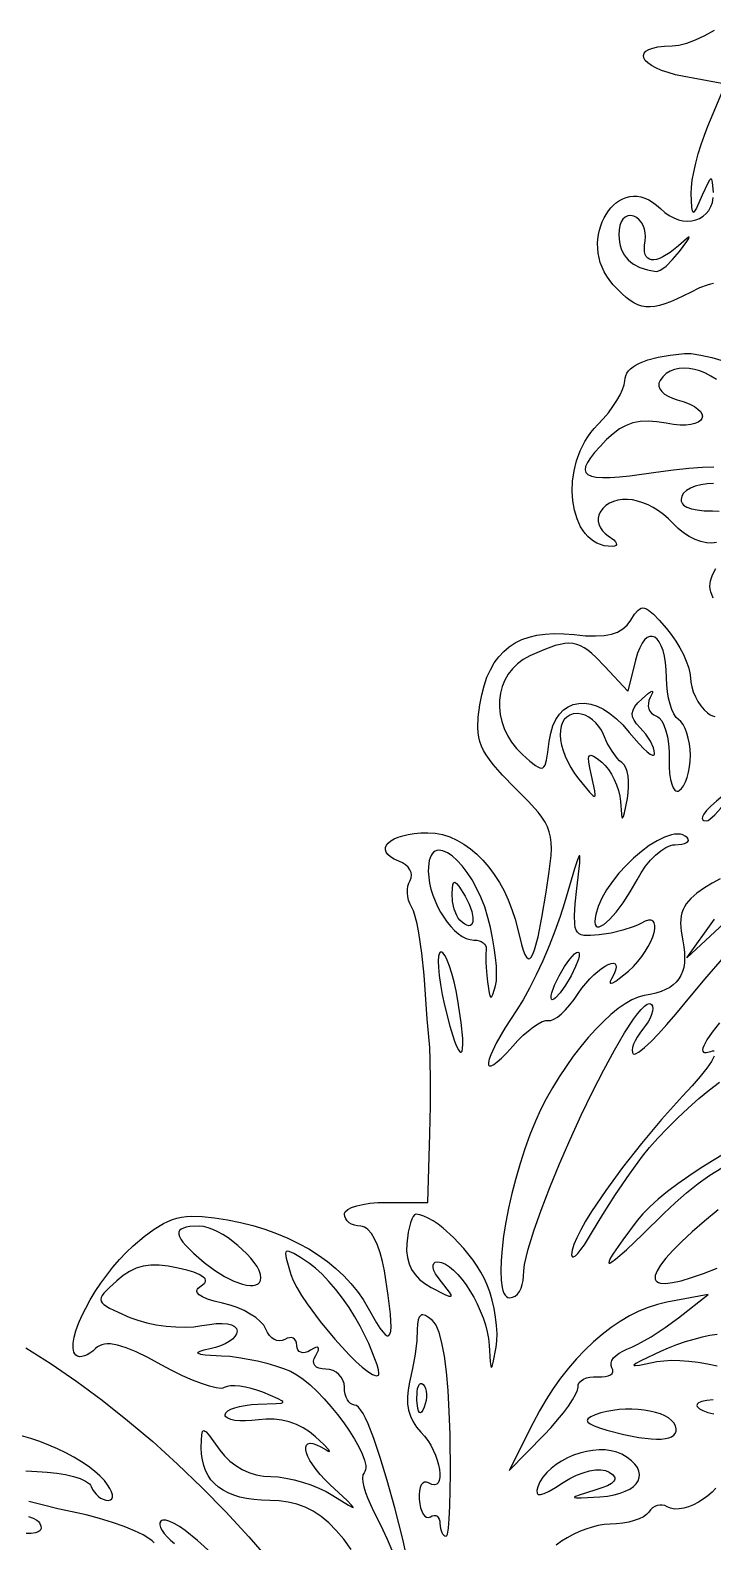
# Model space of a CAD drawing. Header units: millimetres. Extents: x -3.08 to 4.09, y 0 to 4.57.
# Drawn here: x -1.115 to -0.479, y 2.25 to 3.659 of the extents above; entities that cross this region are included whole.
import ezdxf

# ---------------------------------------------------------------- set-up
doc = ezdxf.new("R2010")
doc.units = ezdxf.units.MM

msp = doc.modelspace()

# ---------------------------------------------------------------- linework, layer by layer
at = {"flags": 128}
for points in [[(-0.478636, 3.507979), (-0.479361, 3.517648), (-0.479999, 3.519958), (-0.480419, 3.520475), (-0.48092, 3.520562), (-0.482201, 3.519442), (-0.483917, 3.51658), (-0.488955, 3.505562), (-0.494394, 3.493395), (-0.496119, 3.490404), (-0.496782, 3.489688), (-0.49733, 3.489494), (-0.497778, 3.489825), (-0.498141, 3.490682), (-0.498662, 3.493982), (-0.499288, 3.506979), (-0.499112, 3.512525), (-0.498303, 3.51924), (-0.496926, 3.526869), (-0.495044, 3.535152), (-0.492721, 3.543835), (-0.490021, 3.552659), (-0.487008, 3.561366), (-0.483747, 3.569701), (-0.467413, 3.608771), (-0.505969, 3.616007), (-0.513827, 3.61769), (-0.520816, 3.619605), (-0.526918, 3.621706), (-0.532114, 3.623943), (-0.536386, 3.626272), (-0.539715, 3.628644), (-0.542083, 3.631014), (-0.543472, 3.633333), (-0.543864, 3.635555), (-0.543239, 3.637634), (-0.54158, 3.639521), (-0.538867, 3.641171), (-0.535084, 3.642535), (-0.530211, 3.643568), (-0.52423, 3.644223), (-0.517122, 3.644451), (-0.510845, 3.64513), (-0.503497, 3.647074), (-0.495343, 3.650148), (-0.486653, 3.654215), (-0.477693, 3.659139)], [(-0.4784, 3.42293), (-0.481363, 3.4225), (-0.484516, 3.421682), (-0.491599, 3.418933), (-0.500066, 3.414771), (-0.513005, 3.408412), (-0.518685, 3.405972), (-0.523913, 3.404032), (-0.528746, 3.402598), (-0.53324, 3.401675), (-0.53745, 3.401269), (-0.541434, 3.401385), (-0.545248, 3.402029), (-0.548947, 3.403206), (-0.552588, 3.404921), (-0.556226, 3.407181), (-0.559919, 3.40999), (-0.563723, 3.413354), (-0.571886, 3.421771), (-0.575172, 3.425734), (-0.578005, 3.429832), (-0.580399, 3.434041), (-0.58237, 3.438335), (-0.583934, 3.442689), (-0.585105, 3.447079), (-0.585899, 3.45148), (-0.586331, 3.455868), (-0.586416, 3.460218), (-0.586171, 3.464505), (-0.585609, 3.468704), (-0.584746, 3.472791), (-0.583598, 3.47674), (-0.58218, 3.480528), (-0.580507, 3.48413), (-0.578594, 3.487521), (-0.576457, 3.490675), (-0.574111, 3.493569), (-0.571572, 3.496178), (-0.568853, 3.498477), (-0.565972, 3.500441), (-0.562943, 3.502046), (-0.559782, 3.503267), (-0.556503, 3.504079), (-0.553122, 3.504458), (-0.549655, 3.504378), (-0.546116, 3.503816), (-0.542521, 3.502746), (-0.538885, 3.501143), (-0.535224, 3.498984), (-0.531552, 3.496243), (-0.527886, 3.492896), (-0.523855, 3.489302), (-0.519688, 3.486393), (-0.515439, 3.484153), (-0.511167, 3.482565), (-0.506927, 3.48161), (-0.502776, 3.481272), (-0.498771, 3.481532), (-0.494969, 3.482375), (-0.491426, 3.483782), (-0.488198, 3.485736), (-0.485343, 3.48822), (-0.482917, 3.491216), (-0.480976, 3.494707), (-0.479578, 3.498676), (-0.478779, 3.503106)], [(-0.510302, 3.452784), (-0.503294, 3.462291), (-0.501582, 3.464924), (-0.501071, 3.466192), (-0.501769, 3.466132), (-0.503679, 3.464779), (-0.511163, 3.45834), (-0.518854, 3.45211), (-0.525668, 3.447846), (-0.528713, 3.446448), (-0.5315, 3.445535), (-0.534014, 3.445107), (-0.536243, 3.445161), (-0.538174, 3.445696), (-0.539793, 3.44671), (-0.541087, 3.4482), (-0.542042, 3.450166), (-0.542647, 3.452605), (-0.542886, 3.455515), (-0.542748, 3.458895), (-0.542219, 3.462743), (-0.541848, 3.466515), (-0.542049, 3.470225), (-0.542779, 3.47378), (-0.543995, 3.477083), (-0.545653, 3.48004), (-0.547709, 3.482555), (-0.550121, 3.484534), (-0.552844, 3.485882), (-0.55577, 3.486481), (-0.558436, 3.486187), (-0.560803, 3.48505), (-0.56283, 3.483123), (-0.564477, 3.480455), (-0.565703, 3.477098), (-0.566469, 3.473103), (-0.566733, 3.468521), (-0.566169, 3.461557), (-0.565468, 3.458347), (-0.564491, 3.455322), (-0.563239, 3.452484), (-0.561714, 3.449835), (-0.55992, 3.447377), (-0.557858, 3.445113), (-0.55553, 3.443043), (-0.552939, 3.441172), (-0.546975, 3.43803), (-0.539984, 3.435706), (-0.531983, 3.434215), (-0.530283, 3.434435), (-0.528117, 3.435407), (-0.525573, 3.437057), (-0.522742, 3.439307), (-0.516567, 3.445303), (-0.510302, 3.452784)], [(-0.475622, 3.181576), (-0.480078, 3.180976), (-0.485003, 3.18131), (-0.490249, 3.182514), (-0.495669, 3.184522), (-0.501114, 3.187271), (-0.506436, 3.190695), (-0.511488, 3.194731), (-0.516122, 3.199312), (-0.520475, 3.203761), (-0.525033, 3.207739), (-0.529751, 3.211238), (-0.53458, 3.214251), (-0.539474, 3.21677), (-0.544386, 3.21879), (-0.549269, 3.220301), (-0.554077, 3.221298), (-0.558761, 3.221773), (-0.563276, 3.221718), (-0.567575, 3.221127), (-0.57161, 3.219992), (-0.575335, 3.218306), (-0.578702, 3.216061), (-0.581665, 3.213251), (-0.584177, 3.209868), (-0.585397, 3.207189), (-0.58593, 3.204308), (-0.58581, 3.201315), (-0.585066, 3.198298), (-0.583732, 3.19535), (-0.581837, 3.192559), (-0.579415, 3.190017), (-0.576497, 3.187812), (-0.571467, 3.184035), (-0.569944, 3.182374), (-0.569103, 3.180918), (-0.568957, 3.179708), (-0.569522, 3.178783), (-0.570813, 3.178184), (-0.572844, 3.177951), (-0.576708, 3.178115), (-0.580375, 3.178709), (-0.583841, 3.179712), (-0.587105, 3.181104), (-0.590164, 3.182863), (-0.593015, 3.184967), (-0.595657, 3.187396), (-0.598086, 3.190128), (-0.600299, 3.193143), (-0.602296, 3.196419), (-0.605626, 3.203669), (-0.608057, 3.211709), (-0.609568, 3.220369), (-0.61014, 3.229482), (-0.609753, 3.238876), (-0.608387, 3.248382), (-0.606022, 3.257832), (-0.602638, 3.267055), (-0.598216, 3.275883), (-0.59561, 3.280095), (-0.592736, 3.284145), (-0.589593, 3.288012), (-0.586177, 3.291673), (-0.581155, 3.297014), (-0.576468, 3.302613), (-0.572219, 3.308302), (-0.568511, 3.313916), (-0.565446, 3.319288), (-0.563127, 3.324251), (-0.561656, 3.328639), (-0.561136, 3.332284), (-0.560916, 3.334789), (-0.560275, 3.337168), (-0.559211, 3.339422), (-0.557721, 3.341553), (-0.555803, 3.343561), (-0.553452, 3.345449), (-0.550668, 3.347218), (-0.547446, 3.348868), (-0.539682, 3.351817), (-0.530138, 3.354308), (-0.518791, 3.356349), (-0.505622, 3.357951), (-0.499335, 3.357745), (-0.490431, 3.356364), (-0.480094, 3.354041), (-0.469511, 3.351007)], [(-0.475785, 3.333522), (-0.480934, 3.336761), (-0.486107, 3.339438), (-0.491256, 3.341539), (-0.49633, 3.343054), (-0.501281, 3.343969), (-0.506058, 3.344273), (-0.510613, 3.343954), (-0.514896, 3.342999), (-0.518857, 3.341398), (-0.522447, 3.339137), (-0.525617, 3.336205), (-0.528316, 3.33259), (-0.529311, 3.330081), (-0.52932, 3.327501), (-0.528407, 3.324921), (-0.526637, 3.322416), (-0.524077, 3.32006), (-0.520791, 3.317926), (-0.516844, 3.316087), (-0.512302, 3.314618), (-0.50591, 3.312699), (-0.500575, 3.310599), (-0.496271, 3.308372), (-0.492974, 3.306074), (-0.490657, 3.303759), (-0.489294, 3.301481), (-0.48886, 3.299296), (-0.48933, 3.297258), (-0.490677, 3.295423), (-0.492877, 3.293843), (-0.495902, 3.292576), (-0.499728, 3.291674), (-0.504329, 3.291194), (-0.509679, 3.291189), (-0.515753, 3.291715), (-0.522525, 3.292826), (-0.531385, 3.294265), (-0.539408, 3.294828), (-0.546738, 3.294473), (-0.553521, 3.293161), (-0.559901, 3.290853), (-0.566025, 3.287508), (-0.572036, 3.283086), (-0.57808, 3.277548), (-0.584176, 3.271269), (-0.589204, 3.265659), (-0.593138, 3.260701), (-0.59595, 3.256375), (-0.597612, 3.252664), (-0.598097, 3.249549), (-0.59789, 3.24821), (-0.597378, 3.247013), (-0.596557, 3.245956), (-0.595426, 3.245036), (-0.592214, 3.243602), (-0.587714, 3.242691), (-0.581899, 3.242285), (-0.574742, 3.242367), (-0.566215, 3.242917), (-0.55629, 3.243919), (-0.532136, 3.247201), (-0.515888, 3.249454), (-0.501484, 3.251016), (-0.488903, 3.251886), (-0.478124, 3.252064)], [(-0.47843, 3.236737), (-0.48455, 3.236364), (-0.490289, 3.235478), (-0.495502, 3.234126), (-0.50004, 3.232356), (-0.503754, 3.230214), (-0.506497, 3.227749), (-0.508122, 3.225007), (-0.508722, 3.22179), (-0.508567, 3.220336), (-0.508111, 3.218987), (-0.507355, 3.217742), (-0.5063, 3.216602), (-0.503297, 3.21464), (-0.499113, 3.213106), (-0.493757, 3.212005), (-0.487238, 3.21134), (-0.479566, 3.211118), (-0.473251, 3.210907)], [(-0.47882, 3.129772), (-0.481001, 3.135577), (-0.48158, 3.13827), (-0.481821, 3.140882), (-0.481725, 3.143456), (-0.481293, 3.146038), (-0.479424, 3.151397), (-0.476225, 3.157311)], [(-0.815895, 2.243249), (-0.822908, 2.252717), (-0.829905, 2.260939), (-0.836938, 2.267973), (-0.844063, 2.273877), (-0.851333, 2.278712), (-0.858802, 2.282535), (-0.866525, 2.285406), (-0.874557, 2.287384), (-0.882951, 2.288527), (-0.891761, 2.288896), (-0.899461, 2.289089), (-0.906671, 2.289669), (-0.91339, 2.290636), (-0.919616, 2.291988), (-0.925349, 2.293724), (-0.930589, 2.295845), (-0.935333, 2.298349), (-0.939582, 2.301236), (-0.943334, 2.304505), (-0.946589, 2.308156), (-0.949345, 2.312187), (-0.951602, 2.316599), (-0.95336, 2.32139), (-0.954616, 2.32656), (-0.95537, 2.332108), (-0.955622, 2.338034), (-0.955561, 2.345113), (-0.955258, 2.350136), (-0.954534, 2.353081), (-0.953958, 2.353766), (-0.95321, 2.353923), (-0.952267, 2.353549), (-0.951107, 2.352641), (-0.948046, 2.34921), (-0.93833, 2.335812), (-0.93399, 2.330377), (-0.929025, 2.325526), (-0.923519, 2.321303), (-0.917556, 2.317751), (-0.911219, 2.314914), (-0.904592, 2.312834), (-0.897758, 2.311554), (-0.890802, 2.311118), (-0.884169, 2.310758), (-0.876897, 2.309727), (-0.869222, 2.308098), (-0.86138, 2.305942), (-0.85361, 2.303333), (-0.846148, 2.300342), (-0.83923, 2.297043), (-0.833094, 2.293507), (-0.818637, 2.284442), (-0.815115, 2.282558), (-0.81429, 2.282321), (-0.814094, 2.282569), (-0.815596, 2.284569), (-0.819645, 2.288655), (-0.835469, 2.303465), (-0.840463, 2.308323), (-0.844859, 2.313078), (-0.848647, 2.317671), (-0.851822, 2.322044), (-0.854377, 2.326138), (-0.856303, 2.329894), (-0.857594, 2.333254), (-0.858243, 2.336159), (-0.858243, 2.338552), (-0.857586, 2.340373), (-0.856265, 2.341564), (-0.854274, 2.342067), (-0.851604, 2.341822), (-0.848249, 2.340772), (-0.844202, 2.338857), (-0.839455, 2.336021), (-0.837369, 2.334782), (-0.836304, 2.334429), (-0.836219, 2.334911), (-0.837077, 2.33618), (-0.841459, 2.34088), (-0.849136, 2.348132), (-0.854683, 2.352638), (-0.860671, 2.356459), (-0.867039, 2.359575), (-0.873724, 2.361968), (-0.880667, 2.363621), (-0.887806, 2.364514), (-0.895079, 2.364631), (-0.902427, 2.363951), (-0.908651, 2.363225), (-0.914456, 2.36291), (-0.919716, 2.362987), (-0.924304, 2.363437), (-0.928093, 2.364241), (-0.930957, 2.365381), (-0.932768, 2.366837), (-0.933239, 2.367677), (-0.9334, 2.36859), (-0.932776, 2.37045), (-0.930989, 2.372213), (-0.928163, 2.373838), (-0.924424, 2.375284), (-0.919897, 2.376512), (-0.914708, 2.377481), (-0.908982, 2.37815), (-0.902844, 2.378479), (-0.885767, 2.379061), (-0.881344, 2.379588), (-0.880139, 2.379965), (-0.879596, 2.380439), (-0.879708, 2.381026), (-0.88047, 2.381742), (-0.883916, 2.383621), (-0.898316, 2.389618), (-0.903747, 2.391589), (-0.909201, 2.393188), (-0.914531, 2.394397), (-0.919591, 2.395198), (-0.924232, 2.395573), (-0.928308, 2.395504), (-0.931673, 2.394974), (-0.934177, 2.393965), (-0.935432, 2.393489), (-0.93715, 2.393305), (-0.941856, 2.393768), (-0.948054, 2.395266), (-0.955502, 2.397712), (-0.96396, 2.401018), (-0.973187, 2.405098), (-0.982942, 2.409864), (-0.992983, 2.415229), (-1.005464, 2.421949), (-1.016306, 2.427225), (-1.025637, 2.431089), (-1.033587, 2.433573), (-1.040284, 2.434709), (-1.043204, 2.434782), (-1.045858, 2.43453), (-1.048264, 2.433957), (-1.050437, 2.433067), (-1.052393, 2.431865), (-1.05415, 2.430354), (-1.056728, 2.428027), (-1.059372, 2.426094), (-1.062007, 2.42458), (-1.064558, 2.423512), (-1.066948, 2.422914), (-1.069105, 2.422813), (-1.070951, 2.423233), (-1.072413, 2.424201), (-1.073431, 2.425476), (-1.074203, 2.427012), (-1.075041, 2.430809), (-1.074985, 2.435482), (-1.074094, 2.440922), (-1.072423, 2.447019), (-1.070031, 2.453663), (-1.066975, 2.460746), (-1.063313, 2.468156), (-1.059101, 2.475785), (-1.054398, 2.483522), (-1.04926, 2.491259), (-1.043745, 2.498885), (-1.037911, 2.50629), (-1.031815, 2.513366), (-1.025514, 2.520003), (-1.019066, 2.52609), (-1.008809, 2.534816), (-0.999572, 2.541712), (-0.99096, 2.546914), (-0.986763, 2.548924), (-0.982573, 2.550562), (-0.97834, 2.551846), (-0.974015, 2.552794), (-0.969547, 2.553421), (-0.964887, 2.553746), (-0.954791, 2.553558), (-0.94333, 2.552368), (-0.931093, 2.550439), (-0.919163, 2.547986), (-0.907566, 2.545025), (-0.896332, 2.541574), (-0.885488, 2.537649), (-0.875063, 2.533266), (-0.865085, 2.528442), (-0.855582, 2.523194), (-0.846582, 2.517539), (-0.838115, 2.511492), (-0.830207, 2.505072), (-0.822887, 2.498294), (-0.816183, 2.491174), (-0.810124, 2.483731), (-0.804738, 2.47598), (-0.800052, 2.467937), (-0.792502, 2.454445), (-0.789366, 2.449538), (-0.786649, 2.445872), (-0.784346, 2.443459), (-0.782453, 2.442309), (-0.781659, 2.442211), (-0.780965, 2.442434), (-0.779877, 2.443845), (-0.779184, 2.446554), (-0.778881, 2.450571), (-0.778963, 2.455908), (-0.779425, 2.462576), (-0.781472, 2.47995), (-0.784983, 2.502784), (-0.786726, 2.511609), (-0.788883, 2.519631), (-0.791392, 2.526735), (-0.794193, 2.532805), (-0.797223, 2.537727), (-0.800422, 2.541386), (-0.802066, 2.542705), (-0.803728, 2.543666), (-0.805402, 2.544252), (-0.80708, 2.544451), (-0.810134, 2.544678), (-0.812984, 2.545328), (-0.815566, 2.546355), (-0.81782, 2.547715), (-0.819681, 2.549361), (-0.821088, 2.551248), (-0.821978, 2.55333), (-0.822288, 2.555562), (-0.822087, 2.556694), (-0.821495, 2.557794), (-0.81922, 2.559876), (-0.815623, 2.561763), (-0.810865, 2.563409), (-0.805104, 2.564769), (-0.798499, 2.565797), (-0.791212, 2.566447), (-0.7834, 2.566673), (-0.744511, 2.566673), (-0.742761, 2.630562), (-0.742231, 2.656684), (-0.742077, 2.68058), (-0.742292, 2.699605), (-0.742872, 2.711118), (-0.745195, 2.737739), (-0.748163, 2.77834), (-0.750138, 2.79903), (-0.752995, 2.817972), (-0.754634, 2.826133), (-0.756349, 2.83307), (-0.758092, 2.838523), (-0.759816, 2.842229), (-0.761329, 2.845135), (-0.762468, 2.848288), (-0.763227, 2.851586), (-0.763601, 2.854929), (-0.763584, 2.858216), (-0.763172, 2.861348), (-0.762357, 2.864224), (-0.761136, 2.866743), (-0.760099, 2.869126), (-0.759816, 2.871611), (-0.760242, 2.874126), (-0.761335, 2.876597), (-0.763053, 2.878951), (-0.765352, 2.881114), (-0.768191, 2.883013), (-0.771525, 2.884576), (-0.775914, 2.886522), (-0.779335, 2.888588), (-0.781822, 2.890739), (-0.783408, 2.892942), (-0.784128, 2.895163), (-0.784016, 2.897369), (-0.783106, 2.899524), (-0.781433, 2.901597), (-0.77903, 2.903552), (-0.775932, 2.905357), (-0.772174, 2.906976), (-0.767788, 2.908377), (-0.76281, 2.909525), (-0.757274, 2.910387), (-0.751214, 2.91093), (-0.744663, 2.911118), (-0.737778, 2.910675), (-0.730957, 2.909372), (-0.724233, 2.907244), (-0.71764, 2.904327), (-0.711211, 2.900658), (-0.70498, 2.896272), (-0.69898, 2.891205), (-0.693245, 2.885493), (-0.687808, 2.879172), (-0.682702, 2.872279), (-0.677961, 2.864849), (-0.673619, 2.856919), (-0.669708, 2.848523), (-0.666262, 2.839699), (-0.663315, 2.830483), (-0.6609, 2.820909), (-0.657454, 2.80689), (-0.655837, 2.80173), (-0.654272, 2.797827), (-0.652744, 2.795202), (-0.651239, 2.793871), (-0.65049, 2.793697), (-0.649743, 2.793854), (-0.648242, 2.79517), (-0.646721, 2.797837), (-0.645167, 2.801874), (-0.641902, 2.814132), (-0.638332, 2.832094), (-0.634344, 2.855909), (-0.631454, 2.875002), (-0.6298, 2.889998), (-0.629536, 2.896291), (-0.629701, 2.901957), (-0.630336, 2.90713), (-0.631479, 2.911941), (-0.633172, 2.916523), (-0.635454, 2.921009), (-0.638365, 2.925531), (-0.641946, 2.930222), (-0.651274, 2.940641), (-0.663761, 2.953326), (-0.674983, 2.964885), (-0.683707, 2.974825), (-0.687203, 2.979357), (-0.690159, 2.983684), (-0.692602, 2.987876), (-0.694563, 2.991998), (-0.696068, 2.996118), (-0.697145, 3.000303), (-0.697824, 3.00462), (-0.698132, 3.009137), (-0.697748, 3.019035), (-0.696219, 3.030534), (-0.694443, 3.039738), (-0.692212, 3.048228), (-0.689518, 3.056011), (-0.686352, 3.063093), (-0.682706, 3.069481), (-0.67857, 3.075182), (-0.673936, 3.080202), (-0.668795, 3.084547), (-0.663139, 3.088223), (-0.656958, 3.091239), (-0.650244, 3.093598), (-0.642989, 3.09531), (-0.635182, 3.096379), (-0.626816, 3.096812), (-0.617883, 3.096617), (-0.608372, 3.095798), (-0.597649, 3.094816), (-0.588354, 3.094536), (-0.580363, 3.09499), (-0.573551, 3.09621), (-0.567792, 3.098227), (-0.562964, 3.101074), (-0.558939, 3.104781), (-0.555594, 3.109382), (-0.552126, 3.114752), (-0.549001, 3.118435), (-0.547483, 3.119624), (-0.545948, 3.120367), (-0.544364, 3.120657), (-0.542696, 3.120486), (-0.540911, 3.119845), (-0.538975, 3.118727), (-0.534514, 3.115026), (-0.529042, 3.109321), (-0.522288, 3.101548), (-0.517824, 3.095877), (-0.51366, 3.089812), (-0.509886, 3.083541), (-0.506594, 3.077253), (-0.503875, 3.071135), (-0.50182, 3.065376), (-0.50052, 3.060164), (-0.500066, 3.055687), (-0.49974, 3.051474), (-0.498805, 3.047019), (-0.497326, 3.042456), (-0.495368, 3.037922), (-0.492998, 3.033551), (-0.490281, 3.029478), (-0.487282, 3.02584), (-0.484066, 3.022771), (-0.481764, 3.021112), (-0.479543, 3.020008), (-0.477409, 3.019432)], [(-0.500066, 2.98334), (-0.500293, 2.988796), (-0.500943, 2.994158), (-0.501971, 2.999287), (-0.50333, 3.004048), (-0.504976, 3.008304), (-0.506863, 3.011918), (-0.508945, 3.014753), (-0.511177, 3.016673), (-0.513409, 3.018707), (-0.515492, 3.021867), (-0.517379, 3.025995), (-0.519025, 3.03093), (-0.520384, 3.036514), (-0.521412, 3.042587), (-0.522062, 3.04899), (-0.522288, 3.055562), (-0.522511, 3.063084), (-0.523148, 3.069858), (-0.524157, 3.075858), (-0.525493, 3.08106), (-0.527112, 3.085438), (-0.528972, 3.088967), (-0.531027, 3.091622), (-0.533235, 3.093378), (-0.53555, 3.09421), (-0.53793, 3.094093), (-0.540331, 3.093001), (-0.542708, 3.09091), (-0.545019, 3.087794), (-0.547218, 3.083629), (-0.549262, 3.078388), (-0.551108, 3.072048), (-0.558358, 3.043187), (-0.57965, 3.066034), (-0.588153, 3.074776), (-0.591961, 3.078277), (-0.59557, 3.081212), (-0.599051, 3.08359), (-0.602476, 3.085423), (-0.605919, 3.086721), (-0.60945, 3.087493), (-0.613142, 3.08775), (-0.617067, 3.087503), (-0.621298, 3.086761), (-0.625905, 3.085534), (-0.636541, 3.08167), (-0.649552, 3.075993), (-0.655712, 3.07266), (-0.661133, 3.068658), (-0.665812, 3.064063), (-0.669742, 3.058947), (-0.672918, 3.053387), (-0.675334, 3.047455), (-0.676984, 3.041226), (-0.677863, 3.034776), (-0.677965, 3.028177), (-0.677285, 3.021505), (-0.675817, 3.014833), (-0.673554, 3.008237), (-0.670493, 3.00179), (-0.666626, 2.995567), (-0.661949, 2.989642), (-0.656455, 2.98409), (-0.649606, 2.978012), (-0.644344, 2.97385), (-0.642226, 2.972529), (-0.640407, 2.971734), (-0.638853, 2.971481), (-0.637533, 2.971788), (-0.636414, 2.972669), (-0.635463, 2.97414), (-0.633934, 2.978918), (-0.632685, 2.986248), (-0.631455, 2.996257), (-0.630135, 3.003997), (-0.628093, 3.010806), (-0.625389, 3.016678), (-0.622081, 3.021607), (-0.618231, 3.025584), (-0.613895, 3.028604), (-0.609134, 3.03066), (-0.604007, 3.031744), (-0.598573, 3.031852), (-0.592891, 3.030974), (-0.587021, 3.029106), (-0.581022, 3.026239), (-0.574952, 3.022368), (-0.568871, 3.017485), (-0.562838, 3.011585), (-0.556913, 3.004659), (-0.547784, 2.993878), (-0.543791, 2.989765), (-0.540308, 2.986609), (-0.53743, 2.984492), (-0.535255, 2.983493), (-0.534461, 2.983439), (-0.53388, 2.983694), (-0.533522, 2.984269), (-0.5334, 2.985173), (-0.533672, 2.987531), (-0.534452, 2.990257), (-0.537316, 2.996425), (-0.541556, 3.002898), (-0.546733, 3.008896), (-0.550119, 3.012597), (-0.552493, 3.016001), (-0.553847, 3.019213), (-0.554176, 3.02234), (-0.553472, 3.025488), (-0.551731, 3.028763), (-0.548945, 3.032271), (-0.545108, 3.036118), (-0.539193, 3.041197), (-0.537215, 3.042529), (-0.5359, 3.043054), (-0.535254, 3.04277), (-0.535284, 3.041678), (-0.5374, 3.037062), (-0.538592, 3.034377), (-0.539194, 3.031701), (-0.539229, 3.029105), (-0.538721, 3.026661), (-0.537692, 3.024439), (-0.536167, 3.022509), (-0.534168, 3.020944), (-0.531719, 3.019812), (-0.530407, 3.019187), (-0.529143, 3.018216), (-0.526779, 3.015317), (-0.524677, 3.011281), (-0.522886, 3.006271), (-0.521454, 3.00045), (-0.52043, 2.993984), (-0.519863, 2.987036), (-0.519802, 2.979771), (-0.519794, 2.972724), (-0.519377, 2.966404), (-0.51859, 2.960931), (-0.517471, 2.956423), (-0.516058, 2.953002), (-0.51439, 2.950786), (-0.513472, 2.950168), (-0.512505, 2.949896), (-0.511493, 2.949985), (-0.510441, 2.950451), (-0.508357, 2.95228), (-0.506412, 2.955031), (-0.50465, 2.95857), (-0.503113, 2.96276), (-0.501844, 2.967467), (-0.500885, 2.972557), (-0.500278, 2.977892), (-0.500066, 2.98334)], [(-0.563802, 2.976521), (-0.565978, 2.978287), (-0.568291, 2.980702), (-0.573047, 2.987048), (-0.577504, 2.994696), (-0.581094, 3.002784), (-0.582882, 3.00669), (-0.58522, 3.010334), (-0.58801, 3.013636), (-0.591153, 3.016517), (-0.59455, 3.018896), (-0.598102, 3.020695), (-0.60171, 3.021832), (-0.605275, 3.022229), (-0.609133, 3.021855), (-0.61246, 3.020769), (-0.615256, 3.019024), (-0.617522, 3.016676), (-0.619261, 3.013779), (-0.620472, 3.010386), (-0.621158, 3.006551), (-0.62132, 3.00233), (-0.620958, 2.997775), (-0.620075, 2.992941), (-0.618671, 2.987883), (-0.616747, 2.982655), (-0.614306, 2.97731), (-0.611348, 2.971902), (-0.607874, 2.966487), (-0.603886, 2.961118), (-0.59388, 2.948874), (-0.590975, 2.945931), (-0.58999, 2.945271), (-0.589295, 2.945158), (-0.588875, 2.945597), (-0.588713, 2.946592), (-0.589097, 2.950272), (-0.592247, 2.964521), (-0.593808, 2.971588), (-0.594685, 2.976943), (-0.594822, 2.980655), (-0.594597, 2.981917), (-0.594167, 2.982795), (-0.593525, 2.983297), (-0.592664, 2.983434), (-0.590259, 2.982642), (-0.586897, 2.98049), (-0.582525, 2.977048), (-0.579323, 2.973933), (-0.576276, 2.970095), (-0.573454, 2.965685), (-0.570929, 2.960852), (-0.568772, 2.955748), (-0.567054, 2.950523), (-0.565846, 2.945327), (-0.565219, 2.940312), (-0.564262, 2.928509), (-0.563744, 2.925681), (-0.563453, 2.925045), (-0.563132, 2.924932), (-0.562373, 2.926285), (-0.561414, 2.929763), (-0.558691, 2.943187), (-0.557893, 2.948653), (-0.557546, 2.954021), (-0.557631, 2.959154), (-0.558127, 2.963916), (-0.559013, 2.968171), (-0.560267, 2.971781), (-0.561871, 2.97461), (-0.563802, 2.976521)], [(-0.465316, 2.941673), (-0.457663, 2.951702), (-0.455923, 2.954384), (-0.455622, 2.955557), (-0.456794, 2.955257), (-0.459476, 2.953519), (-0.469511, 2.945868), (-0.475857, 2.940685), (-0.480991, 2.936051), (-0.484885, 2.93201), (-0.487511, 2.928606), (-0.488839, 2.925881), (-0.489008, 2.924788), (-0.488843, 2.923881), (-0.488339, 2.923167), (-0.487493, 2.922649), (-0.484761, 2.922229), (-0.483607, 2.922626), (-0.48193, 2.923763), (-0.47732, 2.927941), (-0.471569, 2.934123), (-0.465316, 2.941673)], [(-0.549705, 2.867368), (-0.545944, 2.873922), (-0.541715, 2.880038), (-0.537163, 2.885581), (-0.532431, 2.890416), (-0.527664, 2.894411), (-0.523006, 2.89743), (-0.518601, 2.89934), (-0.516539, 2.899837), (-0.514594, 2.900007), (-0.508035, 2.900523), (-0.505548, 2.901129), (-0.503653, 2.901932), (-0.502397, 2.902904), (-0.501828, 2.90402), (-0.501994, 2.905253), (-0.502941, 2.906576), (-0.504816, 2.908079), (-0.506956, 2.909133), (-0.509341, 2.909757), (-0.511949, 2.90997), (-0.514758, 2.909793), (-0.517749, 2.909243), (-0.524186, 2.907107), (-0.531088, 2.903718), (-0.538286, 2.899231), (-0.545609, 2.893801), (-0.552886, 2.887585), (-0.559945, 2.880737), (-0.566618, 2.873414), (-0.572732, 2.86577), (-0.578117, 2.857961), (-0.582603, 2.850143), (-0.586018, 2.842471), (-0.588192, 2.8351), (-0.588761, 2.831577), (-0.588955, 2.828187), (-0.588692, 2.825786), (-0.587933, 2.824235), (-0.586722, 2.823491), (-0.585102, 2.82351), (-0.583116, 2.824249), (-0.58081, 2.825664), (-0.575408, 2.830345), (-0.569247, 2.837206), (-0.562676, 2.845896), (-0.556045, 2.856067), (-0.549705, 2.867368)], [(-0.688677, 2.832312), (-0.691653, 2.841969), (-0.695173, 2.851069), (-0.699134, 2.859533), (-0.703435, 2.86728), (-0.707972, 2.874232), (-0.712643, 2.880308), (-0.717346, 2.885429), (-0.721978, 2.889515), (-0.726436, 2.892487), (-0.730617, 2.894265), (-0.732573, 2.894681), (-0.73442, 2.894769), (-0.736148, 2.894518), (-0.737742, 2.89392), (-0.73919, 2.892963), (-0.740479, 2.891637), (-0.741597, 2.889934), (-0.742531, 2.887842), (-0.743267, 2.885353), (-0.743793, 2.882455), (-0.744163, 2.875396), (-0.743826, 2.869897), (-0.74299, 2.864311), (-0.741697, 2.8587), (-0.739987, 2.853124), (-0.7379, 2.847643), (-0.735477, 2.84232), (-0.732758, 2.837214), (-0.729783, 2.832387), (-0.726593, 2.8279), (-0.723228, 2.823813), (-0.719728, 2.820188), (-0.716134, 2.817085), (-0.712486, 2.814566), (-0.708825, 2.812691), (-0.70519, 2.811521), (-0.701622, 2.811118), (-0.699107, 2.810948), (-0.696812, 2.81046), (-0.694783, 2.80969), (-0.693068, 2.80867), (-0.691713, 2.807435), (-0.690764, 2.80602), (-0.690269, 2.804458), (-0.690275, 2.802784), (-0.690579, 2.797795), (-0.690436, 2.790371), (-0.68989, 2.781515), (-0.688983, 2.772229), (-0.687479, 2.761944), (-0.686728, 2.759192), (-0.685927, 2.75801), (-0.685496, 2.758002), (-0.685038, 2.758379), (-0.684022, 2.76028), (-0.681455, 2.768604), (-0.680718, 2.773263), (-0.680509, 2.779388), (-0.680798, 2.786719), (-0.681556, 2.794994), (-0.682752, 2.803953), (-0.684357, 2.813332), (-0.686342, 2.822873), (-0.688677, 2.832312)], [(-0.6324, 2.736187), (-0.630085, 2.736205), (-0.627209, 2.737316), (-0.623884, 2.739417), (-0.620226, 2.742406), (-0.616349, 2.74618), (-0.612368, 2.750636), (-0.608398, 2.755673), (-0.604552, 2.761187), (-0.601054, 2.766181), (-0.597394, 2.770788), (-0.593652, 2.774974), (-0.589906, 2.778704), (-0.582721, 2.784653), (-0.579441, 2.786801), (-0.576474, 2.788352), (-0.573901, 2.78927), (-0.5718, 2.78952), (-0.57025, 2.789066), (-0.569332, 2.787873), (-0.569123, 2.785906), (-0.569704, 2.783129), (-0.571154, 2.779508), (-0.573552, 2.775007), (-0.574688, 2.772648), (-0.574796, 2.771282), (-0.574485, 2.770963), (-0.573942, 2.77088), (-0.572191, 2.771411), (-0.56961, 2.772847), (-0.566263, 2.775157), (-0.557538, 2.782284), (-0.553046, 2.786547), (-0.548944, 2.791061), (-0.545256, 2.795732), (-0.542008, 2.800461), (-0.539224, 2.805153), (-0.536929, 2.809712), (-0.535146, 2.81404), (-0.533901, 2.818041), (-0.533218, 2.82162), (-0.533122, 2.824678), (-0.533636, 2.827121), (-0.534786, 2.828851), (-0.536597, 2.829772), (-0.539091, 2.829787), (-0.542295, 2.8288), (-0.546233, 2.826715), (-0.549341, 2.825064), (-0.553268, 2.823412), (-0.562939, 2.820279), (-0.573973, 2.81767), (-0.585094, 2.815937), (-0.593174, 2.815259), (-0.596466, 2.815242), (-0.599293, 2.815508), (-0.601677, 2.816107), (-0.603644, 2.817091), (-0.605218, 2.81851), (-0.606422, 2.820416), (-0.607282, 2.82286), (-0.607821, 2.825893), (-0.608033, 2.833929), (-0.607254, 2.844933), (-0.605677, 2.859312), (-0.603102, 2.883266), (-0.602914, 2.888728), (-0.603144, 2.889775), (-0.603606, 2.889679), (-0.605287, 2.88599), (-0.608066, 2.877537), (-0.617358, 2.845826), (-0.621358, 2.833007), (-0.626165, 2.819468), (-0.631595, 2.805618), (-0.637467, 2.791866), (-0.643599, 2.778621), (-0.649809, 2.766293), (-0.655914, 2.75529), (-0.661733, 2.746021), (-0.672793, 2.728969), (-0.680905, 2.714888), (-0.686032, 2.704125), (-0.687463, 2.700096), (-0.688134, 2.697026), (-0.688039, 2.694958), (-0.687702, 2.694314), (-0.687173, 2.693936), (-0.685531, 2.694003), (-0.68311, 2.695202), (-0.679903, 2.697577), (-0.675907, 2.701171), (-0.671115, 2.706026), (-0.665525, 2.712187), (-0.660619, 2.717498), (-0.655661, 2.722345), (-0.650786, 2.72663), (-0.646129, 2.730255), (-0.641826, 2.733121), (-0.638013, 2.735131), (-0.634826, 2.736185), (-0.6324, 2.736187)], [(-0.714886, 2.829632), (-0.716365, 2.831477), (-0.717732, 2.833893), (-0.720014, 2.840027), (-0.721499, 2.847214), (-0.721955, 2.854632), (-0.721751, 2.859347), (-0.721305, 2.862648), (-0.720549, 2.864522), (-0.720035, 2.864919), (-0.719419, 2.864953), (-0.717847, 2.863926), (-0.71577, 2.861427), (-0.70983, 2.851951), (-0.706054, 2.844526), (-0.703663, 2.837874), (-0.702594, 2.832269), (-0.702536, 2.829947), (-0.702785, 2.827989), (-0.703333, 2.826432), (-0.704172, 2.825309), (-0.705295, 2.824656), (-0.706693, 2.824506), (-0.708359, 2.824894), (-0.710285, 2.825855), (-0.712463, 2.827422), (-0.714886, 2.829632)], [(-0.472317, 2.868146), (-0.479796, 2.864179), (-0.486788, 2.859923), (-0.493998, 2.854827), (-0.499689, 2.849876), (-0.503955, 2.844843), (-0.505583, 2.842225), (-0.506889, 2.839501), (-0.507886, 2.836644), (-0.508585, 2.833624), (-0.509136, 2.826984), (-0.508636, 2.819354), (-0.507177, 2.810507), (-0.506186, 2.804775), (-0.505591, 2.799431), (-0.5054, 2.794464), (-0.505621, 2.789865), (-0.506262, 2.785622), (-0.507328, 2.781725), (-0.508829, 2.778163), (-0.510771, 2.774925), (-0.513162, 2.772001), (-0.51601, 2.769381), (-0.519321, 2.767054), (-0.523103, 2.765009), (-0.527364, 2.763235), (-0.532111, 2.761722), (-0.537352, 2.76046), (-0.543094, 2.759437), (-0.548559, 2.758039), (-0.55446, 2.755481), (-0.560729, 2.751842), (-0.567297, 2.747203), (-0.574094, 2.741643), (-0.581052, 2.735241), (-0.588101, 2.728077), (-0.595174, 2.720231), (-0.602201, 2.711782), (-0.609113, 2.70281), (-0.615841, 2.693394), (-0.622317, 2.683615), (-0.628471, 2.673551), (-0.634235, 2.663283), (-0.63954, 2.65289), (-0.644316, 2.642451), (-0.649465, 2.629739), (-0.654259, 2.61645), (-0.658668, 2.602777), (-0.662665, 2.588913), (-0.666223, 2.575051), (-0.669312, 2.561382), (-0.671905, 2.548101), (-0.673974, 2.535399), (-0.675491, 2.52347), (-0.676427, 2.512506), (-0.676755, 2.502699), (-0.676447, 2.494244), (-0.675474, 2.487332), (-0.67473, 2.484515), (-0.673809, 2.482156), (-0.672708, 2.48028), (-0.671423, 2.47891), (-0.669951, 2.47807), (-0.668288, 2.477784), (-0.665742, 2.478195), (-0.663368, 2.47937), (-0.661217, 2.481229), (-0.659341, 2.483689), (-0.657791, 2.486668), (-0.65662, 2.490083), (-0.65588, 2.493853), (-0.655622, 2.497896)], [(-0.468538, 2.826965), (-0.503427, 2.794451), (-0.477441, 2.830562)], [(-0.716608, 2.754812), (-0.718309, 2.763888), (-0.720215, 2.772356), (-0.722261, 2.780031), (-0.724382, 2.786727), (-0.726515, 2.792258), (-0.728596, 2.796439), (-0.73056, 2.799084), (-0.731479, 2.799772), (-0.732344, 2.800007), (-0.73311, 2.79975), (-0.733738, 2.798997), (-0.734584, 2.796103), (-0.734898, 2.791528), (-0.734693, 2.785475), (-0.733983, 2.778148), (-0.732783, 2.769749), (-0.731107, 2.760481), (-0.728969, 2.750548), (-0.723965, 2.730756), (-0.719624, 2.716883), (-0.717752, 2.712148), (-0.716108, 2.708873), (-0.71471, 2.707049), (-0.71411, 2.706679), (-0.71358, 2.70667), (-0.712738, 2.707729), (-0.712204, 2.710218), (-0.711998, 2.714132), (-0.712141, 2.719462), (-0.713555, 2.734346), (-0.716608, 2.754812)], [(-0.655622, 2.497896), (-0.655323, 2.502812), (-0.654449, 2.508674), (-0.653035, 2.515405), (-0.651118, 2.52293), (-0.645912, 2.540064), (-0.639114, 2.559474), (-0.631008, 2.580559), (-0.621876, 2.602718), (-0.612001, 2.62535), (-0.601667, 2.647854), (-0.591156, 2.669629), (-0.580751, 2.690073), (-0.570735, 2.708587), (-0.561391, 2.724567), (-0.553003, 2.737415), (-0.549256, 2.742476), (-0.545853, 2.746528), (-0.542831, 2.749496), (-0.540224, 2.751305), (-0.538069, 2.75188), (-0.537171, 2.751681), (-0.5364, 2.751146), (-0.535453, 2.749557), (-0.535134, 2.747396), (-0.535408, 2.744759), (-0.536242, 2.741741), (-0.537602, 2.738439), (-0.539456, 2.734948), (-0.54177, 2.731365), (-0.544511, 2.727784), (-0.547268, 2.724212), (-0.549619, 2.720661), (-0.55153, 2.717224), (-0.552964, 2.713994), (-0.553885, 2.711065), (-0.554259, 2.708529), (-0.554049, 2.706478), (-0.553219, 2.705007), (-0.552431, 2.704714), (-0.551228, 2.704969), (-0.54768, 2.707028), (-0.542772, 2.710989), (-0.536705, 2.716656), (-0.529677, 2.723835), (-0.521887, 2.732331), (-0.513534, 2.741948), (-0.504816, 2.752493), (-0.486471, 2.774635), (-0.4682, 2.795701)], [(-0.622288, 2.777784), (-0.617233, 2.786413), (-0.612259, 2.793479), (-0.607939, 2.798253), (-0.606203, 2.799553), (-0.604844, 2.800007), (-0.603971, 2.799553), (-0.603625, 2.798253), (-0.60378, 2.796198), (-0.604412, 2.793479), (-0.606998, 2.786413), (-0.611177, 2.777784), (-0.616235, 2.769156), (-0.621214, 2.76209), (-0.625539, 2.757316), (-0.627277, 2.756016), (-0.628636, 2.755562), (-0.629509, 2.756016), (-0.629853, 2.757316), (-0.629695, 2.759371), (-0.629061, 2.76209), (-0.62647, 2.769156), (-0.622288, 2.777784)], [(-0.473062, 2.734041), (-0.47977, 2.72515), (-0.484597, 2.718016), (-0.487559, 2.7126), (-0.488347, 2.710524), (-0.488675, 2.708863), (-0.488547, 2.707611), (-0.487963, 2.706764), (-0.486926, 2.706317), (-0.485439, 2.706265), (-0.481122, 2.707326), (-0.4793, 2.707801), (-0.477998, 2.707771)], [(-0.477737, 2.703), (-0.4804, 2.698104), (-0.484792, 2.691746), (-0.490813, 2.684088), (-0.498364, 2.675288), (-0.507344, 2.665507), (-0.526848, 2.644011), (-0.545684, 2.621653), (-0.563246, 2.5993), (-0.578927, 2.577816), (-0.592122, 2.558067), (-0.597597, 2.549115), (-0.602223, 2.540921), (-0.605924, 2.533594), (-0.608624, 2.527241), (-0.610248, 2.521973), (-0.610719, 2.517896), (-0.610236, 2.516106), (-0.60972, 2.515763), (-0.609036, 2.515772), (-0.607201, 2.516806), (-0.604809, 2.519119), (-0.601941, 2.522623), (-0.598676, 2.52723), (-0.591275, 2.539396), (-0.58171, 2.555424), (-0.569705, 2.574054), (-0.556794, 2.592972), (-0.544511, 2.609868)], [(-0.544511, 2.609868), (-0.538036, 2.617887), (-0.530265, 2.626642), (-0.521492, 2.635851), (-0.512011, 2.645231), (-0.502116, 2.654499), (-0.492101, 2.663374), (-0.482259, 2.671572), (-0.472886, 2.678812)], [(-0.467726, 2.6124), (-0.479434, 2.605481), (-0.490778, 2.598372), (-0.501634, 2.591149), (-0.511879, 2.583887), (-0.521388, 2.576661), (-0.530039, 2.569545), (-0.537709, 2.562617), (-0.544273, 2.555949), (-0.549608, 2.549618), (-0.562959, 2.531756), (-0.571692, 2.51921), (-0.574315, 2.514934), (-0.575768, 2.51199), (-0.576047, 2.510381), (-0.575744, 2.510077), (-0.575146, 2.510107), (-0.573061, 2.511171), (-0.569786, 2.513572), (-0.559647, 2.522395), (-0.544689, 2.536587), (-0.524872, 2.556159), (-0.51431, 2.56624), (-0.503567, 2.575566), (-0.492702, 2.584115), (-0.481775, 2.591865), (-0.470847, 2.598793)], [(-0.68958, 2.490382), (-0.692105, 2.495879), (-0.695146, 2.501485), (-0.698639, 2.507135), (-0.702519, 2.512765), (-0.711181, 2.523713), (-0.720613, 2.533816), (-0.730297, 2.542563), (-0.735072, 2.546269), (-0.739715, 2.549444), (-0.744162, 2.552025), (-0.748348, 2.553948), (-0.752208, 2.555148), (-0.755677, 2.555562), (-0.756972, 2.555002), (-0.758269, 2.553395), (-0.759534, 2.550854), (-0.760733, 2.547493), (-0.762791, 2.538758), (-0.764163, 2.52809), (-0.764324, 2.52138), (-0.763647, 2.515159), (-0.762124, 2.509414), (-0.759749, 2.504132), (-0.756515, 2.4993), (-0.752415, 2.494906), (-0.747444, 2.490938), (-0.741594, 2.487382), (-0.728645, 2.480782), (-0.725009, 2.479349), (-0.723866, 2.479119), (-0.723158, 2.47922), (-0.722877, 2.479659), (-0.723011, 2.48044), (-0.724487, 2.483052), (-0.731983, 2.492632), (-0.735013, 2.496568), (-0.737318, 2.500137), (-0.738887, 2.50329), (-0.739712, 2.505979), (-0.739785, 2.508154), (-0.739096, 2.509768), (-0.737637, 2.510772), (-0.7354, 2.511118), (-0.731927, 2.510596), (-0.728265, 2.509089), (-0.724467, 2.506684), (-0.720588, 2.50347), (-0.716681, 2.499533), (-0.712802, 2.494962), (-0.709004, 2.489844), (-0.705342, 2.484267), (-0.70187, 2.478319), (-0.698642, 2.472086), (-0.695713, 2.465658), (-0.693136, 2.459122), (-0.690966, 2.452564), (-0.689258, 2.446074), (-0.688065, 2.439739), (-0.687441, 2.433646), (-0.686495, 2.418108), (-0.686033, 2.414153), (-0.685483, 2.41271), (-0.685153, 2.412924), (-0.684774, 2.413757), (-0.683836, 2.417272), (-0.680983, 2.431618), (-0.680265, 2.437516), (-0.680129, 2.444311), (-0.68054, 2.451761), (-0.681464, 2.459625), (-0.682865, 2.46766), (-0.684708, 2.475626), (-0.686958, 2.48328), (-0.68958, 2.490382)], [(-0.47406, 2.559761), (-0.486955, 2.549132), (-0.498399, 2.539087), (-0.508201, 2.529958), (-0.516365, 2.521756), (-0.522894, 2.514494), (-0.527793, 2.508187), (-0.531064, 2.502846), (-0.532712, 2.498486), (-0.532928, 2.496677), (-0.53274, 2.495118), (-0.532147, 2.49381), (-0.531151, 2.492756), (-0.529751, 2.491956), (-0.527949, 2.491412), (-0.523138, 2.491101), (-0.516721, 2.491835), (-0.508701, 2.493626), (-0.499084, 2.496489), (-0.487871, 2.500435), (-0.475066, 2.505479)], [(-0.900066, 2.496354), (-0.900497, 2.49957), (-0.901734, 2.503082), (-0.903695, 2.506822), (-0.906297, 2.510719), (-0.909457, 2.514704), (-0.913092, 2.518707), (-0.921455, 2.526491), (-0.930725, 2.533514), (-0.935492, 2.536566), (-0.940238, 2.539219), (-0.944879, 2.541404), (-0.949332, 2.54305), (-0.953515, 2.544089), (-0.957344, 2.544451), (-0.966152, 2.54403), (-0.969563, 2.543487), (-0.972309, 2.542705), (-0.974389, 2.541674), (-0.975801, 2.540382), (-0.976543, 2.538816), (-0.976615, 2.536965), (-0.976014, 2.534817), (-0.974739, 2.532361), (-0.972788, 2.529584), (-0.97016, 2.526475), (-0.962866, 2.519212), (-0.952844, 2.510479), (-0.943414, 2.503319), (-0.934074, 2.497506), (-0.925183, 2.493139), (-0.917101, 2.490312), (-0.913476, 2.489507), (-0.910188, 2.489124), (-0.907283, 2.489174), (-0.904805, 2.48967), (-0.902799, 2.490624), (-0.901311, 2.492048), (-0.900385, 2.493954), (-0.900066, 2.496354)], [(-0.767858, 2.252784), (-0.775402, 2.282006), (-0.782408, 2.307361), (-0.788873, 2.32884), (-0.794792, 2.346435), (-0.800163, 2.360137), (-0.802642, 2.365524), (-0.804983, 2.369935), (-0.807185, 2.373367), (-0.809248, 2.37582), (-0.811171, 2.377293), (-0.812955, 2.377784), (-0.814832, 2.378125), (-0.816581, 2.3791), (-0.818167, 2.380641), (-0.819549, 2.38268), (-0.82069, 2.385149), (-0.821553, 2.38798), (-0.822098, 2.391103), (-0.822288, 2.394451), (-0.822642, 2.397799), (-0.823657, 2.400922), (-0.825261, 2.403753), (-0.827382, 2.406222), (-0.82995, 2.408261), (-0.832894, 2.409803), (-0.836141, 2.410778), (-0.839622, 2.411118), (-0.843165, 2.411357), (-0.846079, 2.412052), (-0.848341, 2.413171), (-0.849926, 2.414679), (-0.850809, 2.416542), (-0.850967, 2.418729), (-0.850376, 2.421205), (-0.849011, 2.423937), (-0.846583, 2.428746), (-0.846303, 2.430276), (-0.846634, 2.431212), (-0.847568, 2.431544), (-0.849099, 2.431265), (-0.851216, 2.430367), (-0.853913, 2.42884), (-0.85649, 2.427501), (-0.858893, 2.426742), (-0.86107, 2.426546), (-0.862969, 2.426892), (-0.864537, 2.427763), (-0.865722, 2.429141), (-0.866471, 2.431006), (-0.866733, 2.43334), (-0.866962, 2.435694), (-0.867617, 2.437617), (-0.868653, 2.439087), (-0.870023, 2.44008), (-0.871681, 2.440574), (-0.873583, 2.440547), (-0.87568, 2.439977), (-0.877927, 2.43884), (-0.880305, 2.437791), (-0.882777, 2.437471), (-0.885269, 2.437841), (-0.88771, 2.438859), (-0.890029, 2.440486), (-0.892152, 2.442682), (-0.894008, 2.445406), (-0.895525, 2.448618), (-0.8975, 2.452123), (-0.900681, 2.455686), (-0.904903, 2.45921), (-0.909999, 2.462593), (-0.915803, 2.465739), (-0.922152, 2.468547), (-0.928878, 2.47092), (-0.935816, 2.472757), (-0.943536, 2.474636), (-0.949757, 2.476554), (-0.954479, 2.478511), (-0.957703, 2.480508), (-0.95943, 2.482545), (-0.959731, 2.483579), (-0.959658, 2.484622), (-0.959211, 2.485675), (-0.958389, 2.486739), (-0.955622, 2.488896), (-0.952908, 2.491043), (-0.952133, 2.492111), (-0.951745, 2.493173), (-0.951743, 2.49423), (-0.952128, 2.495281), (-0.954054, 2.497364), (-0.95752, 2.49942), (-0.962522, 2.501446), (-0.969057, 2.503439), (-0.977122, 2.505396), (-0.986516, 2.507157), (-0.994961, 2.508055), (-1.002612, 2.508058), (-1.009625, 2.507133), (-1.016159, 2.505248), (-1.022368, 2.50237), (-1.02841, 2.498467), (-1.034441, 2.493507), (-1.041442, 2.487052), (-1.046279, 2.481987), (-1.047843, 2.479856), (-1.048815, 2.47793), (-1.049178, 2.476162), (-1.048913, 2.474503), (-1.048005, 2.472907), (-1.046436, 2.471325), (-1.041246, 2.468014), (-1.033205, 2.464193), (-1.022177, 2.459479), (-1.014663, 2.456737), (-1.006356, 2.45444), (-0.997529, 2.452619), (-0.988457, 2.451305), (-0.979414, 2.450531), (-0.970675, 2.450327), (-0.962514, 2.450725), (-0.955205, 2.451757), (-0.948092, 2.452962), (-0.941689, 2.453616), (-0.936068, 2.45373), (-0.931304, 2.453316), (-0.92747, 2.452385), (-0.924641, 2.450948), (-0.922889, 2.449017), (-0.92244, 2.44787), (-0.922288, 2.446604), (-0.922799, 2.444152), (-0.924261, 2.441674), (-0.926573, 2.439237), (-0.929632, 2.436911), (-0.933336, 2.434763), (-0.937581, 2.43286), (-0.942266, 2.43127), (-0.947288, 2.430062), (-0.953177, 2.428823), (-0.957057, 2.427743), (-0.958901, 2.426805), (-0.959052, 2.426386), (-0.958684, 2.425996), (-0.956382, 2.4253), (-0.951968, 2.424703), (-0.936705, 2.423743), (-0.928974, 2.423173), (-0.920634, 2.422127), (-0.911948, 2.420665), (-0.903179, 2.418847), (-0.89459, 2.416732), (-0.886445, 2.414379), (-0.879007, 2.411849), (-0.872538, 2.409201), (-0.86677, 2.406044), (-0.860634, 2.401737), (-0.854253, 2.396447), (-0.847746, 2.390343), (-0.841236, 2.383591), (-0.834843, 2.376359), (-0.82869, 2.368815), (-0.822896, 2.361126), (-0.817584, 2.353461), (-0.812875, 2.345986), (-0.808889, 2.338869), (-0.805749, 2.332277), (-0.803576, 2.326379), (-0.80249, 2.321342), (-0.802393, 2.319199), (-0.802613, 2.317333), (-0.803166, 2.315767), (-0.804066, 2.314521), (-0.805063, 2.31262), (-0.805381, 2.309702), (-0.805057, 2.305912), (-0.804127, 2.301397), (-0.802629, 2.296302), (-0.800599, 2.290772), (-0.798075, 2.284954), (-0.795094, 2.278993), (-0.788595, 2.266203), (-0.78236, 2.252809), (-0.777096, 2.240399)], [(-0.80765, 2.451312), (-0.81247, 2.459942), (-0.81799, 2.46867), (-0.824015, 2.477258), (-0.830351, 2.485467), (-0.836804, 2.493056), (-0.843181, 2.499787), (-0.849286, 2.50542), (-0.854927, 2.509715), (-0.863231, 2.515161), (-0.869412, 2.518904), (-0.873656, 2.520838), (-0.87511, 2.521092), (-0.87615, 2.520854), (-0.876798, 2.520109), (-0.877078, 2.518844), (-0.876627, 2.514699), (-0.87233, 2.499576), (-0.870093, 2.493897), (-0.866702, 2.487306), (-0.862321, 2.479991), (-0.857117, 2.472144), (-0.844898, 2.455614), (-0.831372, 2.439238), (-0.817861, 2.424536), (-0.811525, 2.418289), (-0.805689, 2.413031), (-0.80052, 2.408953), (-0.796182, 2.406246), (-0.794377, 2.405465), (-0.792842, 2.405098), (-0.791597, 2.405169), (-0.790663, 2.405701), (-0.790327, 2.406365), (-0.790217, 2.407429), (-0.790644, 2.410666), (-0.791874, 2.415224), (-0.793839, 2.420918), (-0.799693, 2.434965), (-0.80765, 2.451312)], [(-0.604705, 2.394451), (-0.604494, 2.396652), (-0.603535, 2.398644), (-0.601904, 2.400389), (-0.599676, 2.401847), (-0.596926, 2.40298), (-0.593731, 2.403748), (-0.590164, 2.404113), (-0.586302, 2.404034), (-0.582546, 2.403932), (-0.579284, 2.404228), (-0.576569, 2.404888), (-0.574457, 2.405878), (-0.573001, 2.407163), (-0.572257, 2.40871), (-0.572279, 2.410484), (-0.573122, 2.412451), (-0.573943, 2.414595), (-0.573915, 2.416888), (-0.573093, 2.419256), (-0.571537, 2.42163), (-0.569302, 2.423938), (-0.566448, 2.426109), (-0.563031, 2.428073), (-0.559108, 2.429757), (-0.554493, 2.431681), (-0.549091, 2.434341), (-0.536716, 2.441389), (-0.523553, 2.449936), (-0.511177, 2.459021), (-0.4834, 2.480937), (-0.521886, 2.473604), (-0.530604, 2.471547), (-0.539334, 2.468704), (-0.548045, 2.465104), (-0.556711, 2.46077), (-0.565301, 2.45573), (-0.573787, 2.45001), (-0.582139, 2.443635), (-0.59033, 2.436632), (-0.59833, 2.429026), (-0.606111, 2.420845), (-0.613643, 2.412113), (-0.620897, 2.402858), (-0.627846, 2.393104), (-0.63446, 2.382879), (-0.640709, 2.372208), (-0.646566, 2.361118), (-0.668802, 2.316673), (-0.636288, 2.350007), (-0.629778, 2.356929), (-0.62374, 2.363826), (-0.618305, 2.370514), (-0.613601, 2.376812), (-0.609759, 2.382537), (-0.60691, 2.387507), (-0.605182, 2.391539), (-0.604705, 2.394451)], [(-0.723844, 2.350201), (-0.724582, 2.37189), (-0.725723, 2.391371), (-0.727253, 2.408551), (-0.729157, 2.423335), (-0.73142, 2.435627), (-0.734028, 2.445332), (-0.735456, 2.449185), (-0.736966, 2.452356), (-0.738554, 2.454833), (-0.740219, 2.456604), (-0.743866, 2.45938), (-0.746898, 2.461107), (-0.749353, 2.461761), (-0.750377, 2.461678), (-0.751273, 2.461317), (-0.752697, 2.45975), (-0.753666, 2.457036), (-0.75422, 2.453148), (-0.7544, 2.448062), (-0.754972, 2.437914), (-0.756511, 2.425276), (-0.758778, 2.411759), (-0.761538, 2.398979), (-0.762933, 2.391951), (-0.763554, 2.385275), (-0.763401, 2.378949), (-0.762474, 2.372972), (-0.760773, 2.367344), (-0.758298, 2.362065), (-0.755049, 2.357133), (-0.751025, 2.352548), (-0.747659, 2.348804), (-0.744608, 2.344679), (-0.741889, 2.340275), (-0.739516, 2.335698), (-0.737506, 2.331052), (-0.735874, 2.32644), (-0.734637, 2.321967), (-0.733809, 2.317738), (-0.733408, 2.313855), (-0.733448, 2.310424), (-0.733945, 2.307548), (-0.734915, 2.305332), (-0.736375, 2.303879), (-0.738339, 2.303294), (-0.740823, 2.303682), (-0.743844, 2.305146), (-0.745906, 2.305996), (-0.747767, 2.305935), (-0.749389, 2.305022), (-0.750736, 2.303323), (-0.751773, 2.300897), (-0.752461, 2.29781), (-0.752766, 2.294121), (-0.75265, 2.289896), (-0.75214, 2.285649), (-0.751318, 2.281903), (-0.750226, 2.278724), (-0.748907, 2.276177), (-0.747402, 2.274329), (-0.745755, 2.273247), (-0.744009, 2.272997), (-0.742205, 2.273646), (-0.740439, 2.274501), (-0.73879, 2.274834), (-0.737295, 2.274671), (-0.73599, 2.274038), (-0.734911, 2.272961), (-0.734096, 2.271466), (-0.73358, 2.269579), (-0.7334, 2.267326), (-0.732937, 2.262758), (-0.731676, 2.259017), (-0.730806, 2.257578), (-0.729808, 2.25649), (-0.728706, 2.255802), (-0.727525, 2.255562), (-0.726937, 2.256053), (-0.726388, 2.257494), (-0.725414, 2.263029), (-0.724619, 2.271781), (-0.724018, 2.283361), (-0.723454, 2.313453), (-0.723844, 2.350201)], [(-0.475213, 2.443529), (-0.481848, 2.442514), (-0.489176, 2.440974), (-0.496959, 2.438975), (-0.504956, 2.436585), (-0.512929, 2.433869), (-0.520638, 2.430895), (-0.527844, 2.427729), (-0.546153, 2.418949), (-0.55085, 2.416414), (-0.552625, 2.414979), (-0.552428, 2.414642), (-0.551513, 2.414541), (-0.547551, 2.414998), (-0.531219, 2.418187), (-0.524893, 2.4191), (-0.517745, 2.419459), (-0.509927, 2.419302), (-0.501591, 2.41867), (-0.492888, 2.417602), (-0.483971, 2.416138), (-0.474992, 2.414316)], [(-1.119051, 2.430989), (-1.09541, 2.416107), (-1.071656, 2.399835), (-1.047898, 2.382268), (-1.024243, 2.3635), (-1.000799, 2.343626), (-0.977674, 2.322741), (-0.954977, 2.300939), (-0.932816, 2.278314), (-0.911297, 2.254961), (-0.89053, 2.230975)], [(-0.754747, 2.382409), (-0.75456, 2.390147), (-0.754089, 2.393143), (-0.753398, 2.395477), (-0.752511, 2.397089), (-0.751452, 2.397919), (-0.750245, 2.397907), (-0.748913, 2.396993), (-0.747684, 2.395346), (-0.746767, 2.393234), (-0.746167, 2.390745), (-0.745887, 2.387967), (-0.745931, 2.384986), (-0.746302, 2.381889), (-0.747003, 2.378765), (-0.748038, 2.375701), (-0.749322, 2.37291), (-0.750507, 2.371185), (-0.751578, 2.37051), (-0.752523, 2.370873), (-0.753326, 2.372258), (-0.753974, 2.374652), (-0.754747, 2.382409)], [(-0.478775, 2.382573), (-0.484665, 2.38196), (-0.489251, 2.381), (-0.492374, 2.379719), (-0.493337, 2.378965), (-0.493874, 2.378139), (-0.493967, 2.377245), (-0.493594, 2.376284), (-0.491628, 2.374352), (-0.488309, 2.37255), (-0.483814, 2.370918), (-0.478323, 2.369494)], [(-0.513955, 2.35834), (-0.515316, 2.361028), (-0.517481, 2.363493), (-0.520373, 2.365724), (-0.523915, 2.367709), (-0.528029, 2.369439), (-0.532638, 2.370902), (-0.537664, 2.37209), (-0.54303, 2.372989), (-0.548658, 2.373591), (-0.55447, 2.373885), (-0.56039, 2.373859), (-0.56634, 2.373504), (-0.572242, 2.372809), (-0.578018, 2.371763), (-0.583592, 2.370355), (-0.588886, 2.368576), (-0.592737, 2.366854), (-0.595141, 2.365177), (-0.595792, 2.364346), (-0.596073, 2.363516), (-0.59598, 2.362681), (-0.595511, 2.36184), (-0.59343, 2.36012), (-0.589808, 2.358326), (-0.58462, 2.356428), (-0.577844, 2.354396), (-0.561966, 2.350348), (-0.548162, 2.34761), (-0.536523, 2.346173), (-0.531544, 2.345942), (-0.527139, 2.346034), (-0.523321, 2.34645), (-0.5201, 2.347187), (-0.517488, 2.348246), (-0.515496, 2.349626), (-0.514136, 2.351326), (-0.513418, 2.353345), (-0.513354, 2.355684), (-0.513955, 2.35834)], [(-1.045927, 2.307284), (-1.050109, 2.311789), (-1.055115, 2.316261), (-1.060861, 2.320667), (-1.067258, 2.32497), (-1.07422, 2.329135), (-1.081659, 2.333125), (-1.089489, 2.336905), (-1.097624, 2.340439), (-1.105975, 2.343691), (-1.114456, 2.346626), (-1.12298, 2.349207)], [(-0.575677, 2.315326), (-0.572541, 2.313039), (-0.57074, 2.310847), (-0.570346, 2.309779), (-0.570293, 2.308726), (-0.570584, 2.307684), (-0.571221, 2.306651), (-0.573542, 2.304595), (-0.577277, 2.302535), (-0.582445, 2.300444), (-0.589066, 2.298298), (-0.603649, 2.293798), (-0.607112, 2.292443), (-0.607866, 2.291964), (-0.60796, 2.291607), (-0.606146, 2.291231), (-0.601623, 2.291255), (-0.584261, 2.292271), (-0.577353, 2.292969), (-0.571112, 2.294072), (-0.565555, 2.295543), (-0.560702, 2.297346), (-0.556569, 2.299446), (-0.553177, 2.301807), (-0.550542, 2.304393), (-0.548684, 2.307168), (-0.547621, 2.310096), (-0.547372, 2.313141), (-0.547954, 2.316268), (-0.549386, 2.31944), (-0.551686, 2.322622), (-0.554874, 2.325778), (-0.558966, 2.328872), (-0.563983, 2.331868), (-0.56867, 2.333888), (-0.573798, 2.335228), (-0.579278, 2.335921), (-0.585021, 2.336001), (-0.590938, 2.335504), (-0.59694, 2.334462), (-0.60294, 2.332911), (-0.608847, 2.330885), (-0.614574, 2.328418), (-0.620032, 2.325543), (-0.625131, 2.322297), (-0.629784, 2.318712), (-0.6339, 2.314822), (-0.637393, 2.310663), (-0.640172, 2.306269), (-0.64215, 2.301673), (-0.643026, 2.298131), (-0.642913, 2.295718), (-0.642469, 2.294938), (-0.641758, 2.294442), (-0.640774, 2.294234), (-0.639509, 2.294312), (-0.636113, 2.295336), (-0.631519, 2.297521), (-0.625673, 2.300876), (-0.618525, 2.305409), (-0.612258, 2.309167), (-0.605992, 2.312266), (-0.599856, 2.314674), (-0.593981, 2.316363), (-0.588496, 2.317302), (-0.58353, 2.317462), (-0.579214, 2.316813), (-0.575677, 2.315326)], [(-1.119051, 2.316314), (-1.108663, 2.315729), (-1.099273, 2.315248), (-1.090344, 2.314292), (-1.082083, 2.312918), (-1.074698, 2.311182), (-1.068397, 2.309142), (-1.063386, 2.306856), (-1.059873, 2.30438), (-1.058744, 2.303088), (-1.058066, 2.301771), (-1.056968, 2.299184), (-1.055489, 2.296771), (-1.053692, 2.294584), (-1.051644, 2.292677), (-1.049409, 2.291102), (-1.047053, 2.289911), (-1.044639, 2.289158), (-1.042233, 2.288896), (-1.040174, 2.289261), (-1.038863, 2.290314), (-1.038286, 2.291986), (-1.038429, 2.29421), (-1.039279, 2.296919), (-1.040821, 2.300046), (-1.043042, 2.303523), (-1.045927, 2.307284)], [(-0.476203, 2.300191), (-0.479834, 2.296493), (-0.483835, 2.293041), (-0.488117, 2.289896), (-0.49259, 2.287116), (-0.497166, 2.284764), (-0.501754, 2.282899), (-0.506266, 2.281583), (-0.510612, 2.280875), (-0.514703, 2.280835), (-0.518449, 2.281526), (-0.521761, 2.283007), (-0.523933, 2.28403), (-0.526235, 2.284539), (-0.528597, 2.284556), (-0.530948, 2.2841), (-0.533219, 2.283193), (-0.535339, 2.281854), (-0.537237, 2.280105), (-0.538844, 2.277965), (-0.540841, 2.275697), (-0.543848, 2.273582), (-0.547718, 2.271664), (-0.552304, 2.269991), (-0.557458, 2.268609), (-0.563033, 2.267565), (-0.568882, 2.266904), (-0.574858, 2.266673), (-0.580227, 2.266362), (-0.585842, 2.265465), (-0.591621, 2.264034), (-0.597483, 2.262123), (-0.603346, 2.259786), (-0.609128, 2.257076), (-0.614747, 2.254046), (-0.620122, 2.25075), (-0.62517, 2.247241)], [(-0.999566, 2.249396), (-1.001251, 2.251098), (-1.003531, 2.252882), (-1.009716, 2.256636), (-1.017809, 2.260542), (-1.027497, 2.264479), (-1.038465, 2.26833), (-1.050402, 2.271978), (-1.062994, 2.275303), (-1.075927, 2.278187), (-1.089191, 2.281064), (-1.102729, 2.284365), (-1.116161, 2.287975)], [(-1.116704, 2.27395), (-1.112167, 2.272379), (-1.108685, 2.270358), (-1.107384, 2.269186), (-1.1064, 2.267909), (-1.105101, 2.265162), (-1.104849, 2.26284), (-1.105629, 2.260954), (-1.107424, 2.259512), (-1.110217, 2.258522), (-1.113993, 2.257993), (-1.118735, 2.257934)], [(-0.946413, 2.239863), (-0.959052, 2.251409), (-0.970765, 2.260758), (-0.976056, 2.264421), (-0.980854, 2.267311), (-0.985074, 2.269353), (-0.988627, 2.270473), (-0.991426, 2.270595), (-0.992516, 2.270259), (-0.993386, 2.269646), (-0.994266, 2.268074), (-0.994326, 2.266031), (-0.993621, 2.263602), (-0.992202, 2.260873), (-0.990123, 2.25793), (-0.987436, 2.254858), (-0.984196, 2.251744), (-0.980455, 2.248673)], [(-0.76464, 2.238394), (-0.767858, 2.252784)]]:
    msp.add_lwpolyline(points, dxfattribs=at)

doc.saveas('drawing.dxf')
